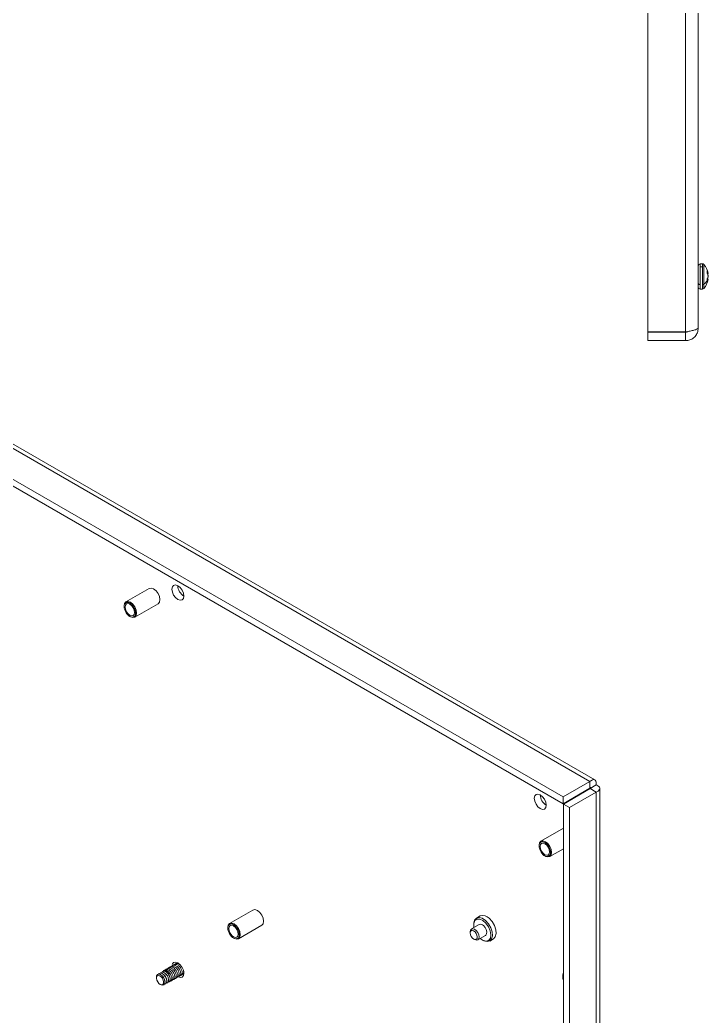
# Model space of a CAD drawing. Header units: millimetres. Extents: x 5 to 1184, y 5 to 836.
# Drawn here: x 288.8 to 452.6, y 242.2 to 479.5 of the extents above; entities that cross this region are included whole.
import ezdxf

# ---------------------------------------------------------------- set-up
doc = ezdxf.new("R2010")
doc.units = ezdxf.units.MM

msp = doc.modelspace()

# ---------------------------------------------------------------- linework, layer by layer
at = {"color": 7, "linetype": 'Continuous', "lineweight": 15}
for p, q in [((438.281, 719.081), (438.281, 405.162)), ((447.281, 719.081), (447.281, 405.162)), ((450.281, 718.152), (450.281, 406.092)), ((116.591, 475.884), (424.507, 298.128)), ((425.678, 298.466), (118.419, 475.843)), ((110.227, 472.21), (418.143, 294.454)), ((110.227, 470.577), (418.143, 292.821)), ((451.29, 421.392), (450.713, 421.392)), ((450.713, 416.438), (450.713, 420.668)), ((450.713, 420.668), (451.29, 420.668)), ((451.29, 420.668), (451.29, 416.438)), ((452.438, 419.48), (452.438, 419.688)), ((452.438, 419.195), (452.438, 419.48)), ((452.438, 417.457), (452.438, 417.778)), ((452.624, 417.689), (452.438, 417.706)), ((452.624, 419.095), (452.484, 419.082)), ((452.598, 418.08), (452.562, 418.078)), ((452.624, 418.338), (452.615, 418.338)), ((450.713, 415.392), (451.29, 415.392)), ((452.438, 417.203), (452.438, 417.457)), ((447.281, 405.162), (438.281, 405.162)), ((447.281, 405.092), (438.281, 405.092)), ((438.281, 403.092), (438.281, 405.092)), ((447.281, 403.092), (447.281, 405.092)), ((447.281, 403.092), (438.281, 403.092)), ((319.597, 344.087), (314.058, 340.889)), ((316.158, 337.252), (321.697, 340.449)), ((424.507, 298.128), (418.143, 294.454)), ((424.507, 298.128), (424.507, 296.495)), ((424.557, 296.466), (425.971, 297.282)), ((424.557, 296.466), (424.674, 296.669)), ((424.507, 296.495), (418.143, 292.821)), ((418.143, 294.454), (418.143, 292.821)), ((424.557, 296.408), (418.193, 292.734)), ((425.971, 295.592), (419.607, 291.918)), ((425.971, 295.592), (424.557, 296.408)), ((425.971, 295.592), (425.971, 39.264)), ((426.85, 40.868), (426.85, 296.437)), ((418.193, 292.734), (418.193, 36.407)), ((419.607, 291.918), (418.193, 292.734)), ((419.607, 291.918), (419.607, 35.59)), ((418.193, 286.952), (412.841, 283.863)), ((414.941, 280.225), (418.193, 282.103)), ((344.283, 267.493), (338.744, 264.296)), ((398.375, 266.081), (397.491, 265.57)), ((340.843, 260.658), (346.382, 263.856)), ((398.139, 264.039), (396.3, 262.978)), ((396.838, 264.128), (396.838, 263.924)), ((395.99, 262.291), (395.99, 262.046)), ((397.8, 260.38), (399.639, 261.441)), ((396.838, 260.577), (397.05, 260.454)), ((398.888, 260.372), (399.065, 260.27)), ((400.64, 260.114), (401.524, 260.625)), ((321.616, 252.159), (321.604, 252.152)), ((322.048, 252.408), (322.016, 252.39)), ((322.46, 252.647), (322.448, 252.64)), ((322.851, 251.635), (322.779, 251.717)), ((323.283, 251.884), (323.21, 251.966)), ((323.695, 252.122), (323.623, 252.204)), ((324.101, 251.376), (324.066, 251.48)), ((324.301, 252.565), (324.516, 252.299)), ((418.051, 251.882), (418.051, 251.678)), ((321.306, 251.445), (321.312, 251.267)), ((322.134, 249.843), (322.284, 249.75)), ((323.046, 249.654), (323.058, 249.661)), ((323.257, 250.889), (323.222, 250.992)), ((323.459, 249.892), (323.49, 249.91)), ((323.689, 251.138), (323.654, 251.242)), ((323.891, 250.141), (323.903, 250.148))]:
    msp.add_line(p, q, dxfattribs=at)
at = {"color": 110, "linetype": 'Continuous', "lineweight": 15}
for p, q in [((450.713, 420.668), (450.713, 421.392)), ((451.29, 421.392), (451.29, 420.668)), ((451.617, 421.243), (451.617, 416.535)), ((450.713, 415.392), (450.713, 416.438)), ((451.29, 416.438), (451.29, 415.392)), ((451.617, 416.535), (451.617, 415.541)), ((424.507, 296.495), (424.557, 296.466)), ((424.557, 296.466), (424.557, 296.408))]:
    msp.add_line(p, q, dxfattribs=at)
at = {"color": 7, "linetype": 'Continuous', "lineweight": 15, "flags": 128}
for points in [[(450.713, 416.438), (450.629, 416.443), (450.548, 416.459), (450.473, 416.485), (450.408, 416.52), (450.354, 416.563), (450.314, 416.611), (450.29, 416.664), (450.281, 416.719)], [(321.697, 340.449), (321.697, 340.449), (322.019, 340.82), (322.132, 341.411), (322.019, 342.132), (321.697, 342.874), (321.216, 343.524), (320.647, 343.983), (320.079, 344.18), (319.597, 344.087)], [(326.41, 344.714), (326.952, 344.277), (327.41, 343.658), (327.717, 342.952), (327.825, 342.264), (327.717, 341.702), (327.41, 341.349), (326.952, 341.26), (326.41, 341.448), (325.869, 341.885), (325.41, 342.503), (325.104, 343.21), (324.996, 343.897), (325.104, 344.46), (325.41, 344.813), (325.869, 344.902), (326.41, 344.714)], [(313.624, 339.881), (313.623, 339.928), (313.736, 340.518), (314.058, 340.889), (314.54, 340.983), (315.108, 340.785), (315.677, 340.326), (316.158, 339.677), (316.48, 338.934), (316.593, 338.213), (316.48, 337.622), (316.158, 337.252), (315.677, 337.158), (315.108, 337.356)], [(314.991, 340.309), (315.423, 339.959), (315.791, 339.464), (316.036, 338.899), (316.122, 338.349), (316.036, 337.899), (315.791, 337.617), (315.423, 337.545), (314.991, 337.696), (314.558, 338.045), (314.191, 338.54), (313.945, 339.106), (313.859, 339.655), (313.945, 340.106), (314.191, 340.388), (314.558, 340.459), (314.991, 340.309)], [(412.677, 294.913), (413.219, 294.476), (413.677, 293.857), (413.984, 293.151), (414.092, 292.464), (413.984, 291.901), (413.677, 291.548), (413.219, 291.459), (412.677, 291.647), (412.136, 292.084), (411.677, 292.702), (411.371, 293.409), (411.263, 294.096), (411.371, 294.659), (411.677, 295.012), (412.136, 295.101), (412.677, 294.913)], [(412.407, 282.855), (412.406, 282.901), (412.519, 283.492), (412.841, 283.863), (413.323, 283.956), (413.891, 283.759), (414.459, 283.3), (414.941, 282.651), (415.263, 281.908), (415.376, 281.187), (415.263, 280.596), (414.941, 280.226), (414.459, 280.132), (413.891, 280.329)], [(413.773, 283.283), (414.206, 282.933), (414.573, 282.438), (414.819, 281.873), (414.905, 281.323), (414.819, 280.873), (414.573, 280.59), (414.206, 280.519), (413.773, 280.67), (413.34, 281.019), (412.973, 281.514), (412.728, 282.08), (412.642, 282.629), (412.728, 283.08), (412.973, 283.362), (413.34, 283.433), (413.773, 283.283)], [(346.382, 263.856), (346.382, 263.856), (346.704, 264.226), (346.817, 264.817), (346.704, 265.539), (346.382, 266.281), (345.901, 266.931), (345.332, 267.389), (344.764, 267.587), (344.283, 267.493)], [(399.065, 260.27), (399.276, 260.16), (400.022, 259.967), (400.652, 260.121), (401.091, 260.603), (401.286, 261.355), (401.213, 262.287), (400.881, 263.285), (400.33, 264.23), (399.626, 265.008), (398.855, 265.524), (398.109, 265.717), (397.479, 265.564), (397.04, 265.082), (396.845, 264.329), (396.838, 264.128)], [(338.309, 263.288), (338.309, 263.334), (338.422, 263.925), (338.743, 264.296), (339.225, 264.389), (339.793, 264.192), (340.362, 263.733), (340.843, 263.083), (341.165, 262.341), (341.278, 261.62), (341.165, 261.029), (340.843, 260.658), (340.362, 260.565), (339.793, 260.762), (339.793, 260.762)], [(339.676, 263.715), (340.109, 263.366), (340.476, 262.871), (340.721, 262.305), (340.807, 261.756), (340.721, 261.306), (340.476, 261.023), (340.109, 260.952), (339.676, 261.102), (339.243, 261.452), (338.876, 261.947), (338.63, 262.512), (338.544, 263.062), (338.63, 263.512), (338.876, 263.795), (339.243, 263.866), (339.676, 263.715)], [(398.373, 260.747), (399.124, 260.252), (399.844, 260.093), (400.435, 260.292), (400.817, 260.822), (400.939, 261.611), (400.784, 262.552), (400.372, 263.518), (399.761, 264.38), (399.031, 265.02), (398.283, 265.352), (397.616, 265.332), (397.121, 264.961), (396.865, 264.291), (396.882, 263.411), (396.898, 263.323)], [(399.156, 263.771), (399.528, 263.348), (399.803, 262.832), (399.939, 262.303), (399.915, 261.839), (399.735, 261.513), (399.639, 261.441)], [(401.524, 260.625), (401.536, 260.631), (401.975, 261.113), (402.17, 261.865), (402.097, 262.797), (401.765, 263.795), (401.214, 264.74), (400.51, 265.518)], [(395.99, 262.291), (396.063, 262.696), (396.286, 262.97), (396.626, 263.046), (397.031, 262.915)], [(396.822, 262.545), (396.499, 262.65), (396.227, 262.589), (396.048, 262.37), (395.99, 262.028), (396.06, 261.614), (396.249, 261.191), (396.528, 260.823), (396.854, 260.568), (397.177, 260.462), (397.449, 260.524), (397.628, 260.742), (397.687, 261.085), (397.616, 261.499), (397.427, 261.922), (397.148, 262.29), (396.822, 262.545)], [(397.031, 262.915), (397.438, 262.595), (397.786, 262.136), (398.022, 261.607), (398.111, 261.09), (398.038, 260.661), (397.814, 260.388), (397.474, 260.311), (397.07, 260.443), (397.05, 260.454)], [(325.066, 254.545), (325.104, 254.641), (325.41, 254.993), (325.869, 255.083), (326.41, 254.894)], [(326.41, 254.894), (326.952, 254.458), (327.41, 253.839), (327.717, 253.132), (327.825, 252.445), (327.717, 251.882), (327.41, 251.529), (326.952, 251.44), (326.574, 251.545)], [(322.989, 251.413), (322.643, 251.839), (322.248, 252.122), (321.864, 252.22), (321.551, 252.117), (321.356, 251.829), (321.306, 251.445)], [(321.61, 250.384), (321.901, 250.026), (322.233, 249.788), (322.555, 249.706), (322.818, 249.793), (322.982, 250.034), (323.022, 250.394), (322.932, 250.818), (322.726, 251.241), (322.434, 251.598), (322.103, 251.836), (321.781, 251.918), (321.518, 251.832), (321.354, 251.59), (321.314, 251.23), (321.404, 250.806), (321.61, 250.384)], [(323.058, 249.661), (323.111, 249.696), (323.306, 249.984), (323.354, 250.412), (323.247, 250.917), (323.001, 251.42), (322.655, 251.846), (322.26, 252.129), (321.876, 252.227), (321.616, 252.159)], [(323.23, 249.825), (323.511, 249.927), (323.707, 250.215), (323.754, 250.643), (323.647, 251.148), (323.402, 251.651), (323.055, 252.077), (322.66, 252.36), (322.277, 252.458), (321.964, 252.355), (321.844, 252.226)], [(323.49, 249.91), (323.543, 249.945), (323.738, 250.233), (323.786, 250.662), (323.679, 251.166), (323.433, 251.669), (323.087, 252.095), (322.692, 252.378), (322.308, 252.476), (322.048, 252.408)], [(323.662, 250.075), (323.943, 250.177), (324.139, 250.464), (324.186, 250.893), (324.079, 251.397), (323.834, 251.901), (323.487, 252.326), (323.092, 252.609), (322.709, 252.707), (322.396, 252.604), (322.276, 252.475)], [(323.903, 250.148), (323.955, 250.184), (324.151, 250.471), (324.199, 250.9), (324.091, 251.404), (323.846, 251.908), (323.499, 252.333), (323.104, 252.617), (322.721, 252.714), (322.46, 252.647)], [(324.075, 250.313), (324.356, 250.415), (324.551, 250.702), (324.599, 251.131), (324.492, 251.635), (324.246, 252.139), (323.9, 252.564), (323.504, 252.848), (323.121, 252.945), (322.808, 252.842), (322.689, 252.713)], [(418.193, 252.702), (418.058, 252.083), (418.051, 251.882)], [(322.284, 249.75), (322.402, 249.684), (322.786, 249.586), (323.099, 249.689), (323.294, 249.977), (323.342, 250.405), (323.235, 250.91), (322.989, 251.413)]]:
    msp.add_lwpolyline(points, dxfattribs=at)
at = {"color": 7, "linetype": 'Continuous', "lineweight": 15}
for centre, radius, start, end in [((450.713, 420.96), 0.432, 90, 180), ((451.29, 420.96), 0.432, 40.95275, 90), ((448.331, 418.392), 4.35, 9.65931, 40.95275), ((448.331, 418.392), 4.35, 319.04725, 350.34069), ((450.117, 418.637), 2.548, 13.12376, 24.37045), ((449.846, 418.076), 2.823, 12.84291, 23.34724), ((450.445, 418.774), 2.228, 333.44312, 345.133), ((450.718, 418.121), 1.949, 331.90305, 344.68438), ((449.879, 418.698), 2.788, 339.077, 347.19594), ((451.739, 418.972), 0.893, 7.9264, 15.83959), ((448.659, 418.187), 3.973, 3.73151, 7.47963), ((449.109, 418.689), 3.523, 352.05226, 356.02839), ((448.661, 418.597), 3.971, 352.51911, 356.26911), ((452.189, 417.777), 0.444, 337.30657, 348.45321), ((450.713, 415.824), 0.432, 180, 270), ((451.304, 416.989), 0.552, 268.58115, 304.5211), ((451.29, 415.824), 0.432, 270, 319.04725), ((449.932, 418.861), 2.872, 305.91054, 330.74254), ((329.383, 344.797), 2.974, 181.6019, 238.39268), ((415.65, 294.996), 2.974, 181.6019, 238.39268), ((399.039, 264.268), 1.93, 40.35488, 110.13484), ((398.463, 263.207), 0.893, 39.18747, 111.30211), ((321.436, 250.39), 1.884, 18.64671, 41.34742), ((321.868, 250.639), 1.884, 18.64671, 41.34742), ((322.281, 250.877), 1.884, 18.64671, 41.34742), ((420.769, 251.596), 2.718, 161.45939, 198.54061)]:
    msp.add_arc(centre, radius, start, end, dxfattribs=at)
for points, knots in [([(450.281, 406.092), (450.248, 406.026), (450.182, 405.891), (449.657, 405.69), (448.875, 405.486), (448.03, 405.31), (447.484, 405.203), (447.281, 405.162)], [0, 0, 0, 0, 0.213772, 0.4326138, 0.6514546, 0.8702953, 1, 1, 1, 1]), ([(447.281, 403.092), (447.617, 403.125), (448.297, 403.191), (449.206, 403.716), (449.891, 404.499), (450.236, 405.343), (450.269, 405.889), (450.281, 406.092)], [0, 0, 0, 0, 0.2137721, 0.4326119, 0.6514534, 0.8702957, 1, 1, 1, 1]), ([(447.281, 405.092), (447.433, 405.103), (447.632, 405.117), (447.783, 405.24), (447.819, 405.269)], [0, 0, 0, 0, 0.7608681, 1, 1, 1, 1]), ([(313.623, 339.791), (313.642, 339.979), (313.67, 340.27), (313.84, 340.539), (314.017, 340.688), (314.235, 340.768), (314.553, 340.774), (314.991, 340.619), (315.428, 340.269), (315.747, 339.895), (315.964, 339.564), (316.141, 339.211), (316.311, 338.745), (316.339, 338.422), (316.358, 338.213)], [0, 0, 0, 0, 0.1197214, 0.1849038, 0.2500005, 0.3151838, 0.3802779, 0.4999996, 0.6197212, 0.6849047, 0.7499996, 0.8151839, 0.8802786, 1, 1, 1, 1]), ([(316.358, 338.213), (316.339, 338.025), (316.311, 337.735), (316.141, 337.465), (315.964, 337.316), (315.746, 337.237), (315.428, 337.23), (314.991, 337.385), (314.553, 337.735), (314.235, 338.11), (314.017, 338.441), (313.84, 338.793), (313.67, 339.26), (313.642, 339.582), (313.623, 339.791)], [0, 0, 0, 0, 0.1197213, 0.1849063, 0.2500001, 0.3151834, 0.3802796, 0.5000006, 0.6197216, 0.6849061, 0.75, 0.8151842, 0.8802787, 1, 1, 1, 1]), ([(313.997, 338.429), (314.146, 338.207), (314.353, 337.899), (314.662, 337.598), (314.798, 337.507), (314.859, 337.467)], [0, 0, 0, 0, 0.5858856, 0.8139785, 1, 1, 1, 1]), ([(425.971, 297.282), (425.995, 297.516), (426.042, 297.989), (425.814, 298.434), (425.404, 298.592), (424.932, 298.456), (424.622, 298.217), (424.507, 298.128)], [0, 0, 0, 0, 0.2137715, 0.4326134, 0.6514544, 0.8702958, 1, 1, 1, 1]), ([(424.674, 296.727), (424.674, 296.73), (424.675, 296.757), (424.607, 296.693), (424.539, 296.558), (424.507, 296.495)], [0, 0, 0, 0, 0.0604369, 0.5601659, 1, 1, 1, 1]), ([(425.971, 295.592), (426.185, 295.688), (426.618, 295.883), (426.89, 296.304), (426.822, 296.737), (426.468, 297.078), (426.106, 297.227), (425.971, 297.282)], [0, 0, 0, 0, 0.2137727, 0.4326132, 0.6514552, 0.8702953, 1, 1, 1, 1]), ([(424.557, 296.408), (424.647, 296.405), (424.819, 296.399), (424.872, 296.442), (424.786, 296.478), (424.63, 296.469), (424.557, 296.466)], [0, 0, 0, 0, 0.2803047, 0.5302364, 0.7800927, 1, 1, 1, 1]), ([(412.406, 282.765), (412.425, 282.953), (412.453, 283.243), (412.623, 283.513), (412.8, 283.662), (413.017, 283.742), (413.336, 283.748), (413.773, 283.593), (414.211, 283.243), (414.529, 282.869), (414.747, 282.538), (414.924, 282.185), (415.094, 281.719), (415.122, 281.396), (415.14, 281.187)], [0, 0, 0, 0, 0.1197212, 0.1849036, 0.250001, 0.3151833, 0.3802775, 0.4999991, 0.6197208, 0.6849053, 0.7499993, 0.8151836, 0.8802788, 1, 1, 1, 1]), ([(415.14, 281.187), (415.122, 280.999), (415.094, 280.709), (414.923, 280.439), (414.747, 280.29), (414.529, 280.211), (414.211, 280.204), (413.773, 280.359), (413.336, 280.709), (413.017, 281.083), (412.8, 281.414), (412.623, 281.767), (412.453, 282.233), (412.425, 282.556), (412.406, 282.765)], [0, 0, 0, 0, 0.119721, 0.1849054, 0.2500009, 0.3151831, 0.3802804, 0.5000014, 0.6197225, 0.6849058, 0.7499997, 0.8151839, 0.880279, 1, 1, 1, 1]), ([(412.78, 281.403), (412.929, 281.181), (413.136, 280.873), (413.445, 280.572), (413.581, 280.481), (413.641, 280.441)], [0, 0, 0, 0, 0.5858856, 0.8139785, 1, 1, 1, 1]), ([(338.309, 263.198), (338.327, 263.386), (338.355, 263.676), (338.526, 263.946), (338.702, 264.095), (338.92, 264.175), (339.238, 264.181), (339.676, 264.026), (340.113, 263.676), (340.432, 263.302), (340.649, 262.971), (340.826, 262.618), (340.996, 262.152), (341.024, 261.829), (341.043, 261.62)], [0, 0, 0, 0, 0.1197215, 0.1849049, 0.2500006, 0.3151838, 0.3802784, 0.4999997, 0.6197211, 0.684905, 0.7499999, 0.8151841, 0.8802787, 1, 1, 1, 1]), ([(341.043, 261.62), (341.024, 261.432), (340.996, 261.142), (340.826, 260.872), (340.649, 260.723), (340.432, 260.643), (340.113, 260.637), (339.676, 260.792), (339.238, 261.142), (338.92, 261.516), (338.702, 261.847), (338.525, 262.2), (338.355, 262.666), (338.327, 262.989), (338.309, 263.198)], [0, 0, 0, 0, 0.1197214, 0.1849053, 0.2499993, 0.3151833, 0.3802791, 0.5000004, 0.6197218, 0.6849058, 0.7500005, 0.8151838, 0.8802784, 1, 1, 1, 1]), ([(338.682, 261.836), (338.831, 261.614), (339.038, 261.305), (339.347, 261.005), (339.483, 260.914), (339.544, 260.873)], [0, 0, 0, 0, 0.5858879, 0.8139787, 1, 1, 1, 1]), ([(324.298, 253.72), (324.311, 253.74), (324.373, 253.837), (324.552, 253.922), (324.823, 253.959), (325.133, 253.881), (325.444, 253.704), (325.741, 253.443), (326.006, 253.116), (326.214, 252.749), (326.348, 252.375), (326.406, 252.019), (326.381, 251.708), (326.274, 251.477), (326.115, 251.334), (325.978, 251.321), (325.917, 251.315)], [0, 0, 0, 0, 0.0198785, 0.0947652, 0.1726793, 0.2510172, 0.3267617, 0.4023238, 0.4806038, 0.5586167, 0.6336284, 0.7100415, 0.7885124, 0.8660025, 0.9406355, 1, 1, 1, 1]), ([(324.648, 253.919), (324.689, 253.967), (324.788, 254.083), (325.02, 254.156), (325.312, 254.142), (325.625, 254.018), (325.932, 253.802), (326.218, 253.509), (326.46, 253.159), (326.637, 252.786), (326.737, 252.417), (326.759, 252.079), (326.697, 251.797), (326.557, 251.607), (326.409, 251.513), (326.302, 251.52), (326.277, 251.522)], [0, 0, 0, 0, 0.0545717, 0.1308974, 0.2093988, 0.2870339, 0.3617394, 0.4389016, 0.5174587, 0.5943762, 0.6691717, 0.7469808, 0.8254333, 0.9014912, 0.9768616, 1, 1, 1, 1]), ([(325.004, 254.133), (325.011, 254.144), (325.065, 254.234), (325.232, 254.319), (325.497, 254.37), (325.805, 254.303), (326.117, 254.137), (326.416, 253.885), (326.686, 253.563), (326.901, 253.199), (327.044, 252.824), (327.11, 252.466), (327.095, 252.148), (326.997, 251.906), (326.832, 251.746), (326.68, 251.725), (326.604, 251.714)], [0, 0, 0, 0, 0.0108272, 0.0850211, 0.1621723, 0.2400756, 0.3157077, 0.3904138, 0.4680201, 0.5456815, 0.6205002, 0.6959955, 0.7738709, 0.8511096, 0.9253569, 1, 1, 1, 1]), ([(325.357, 254.326), (325.39, 254.369), (325.479, 254.481), (325.697, 254.559), (325.984, 254.557), (326.297, 254.445), (326.605, 254.239), (326.894, 253.954), (327.143, 253.609), (327.328, 253.237), (327.437, 252.866), (327.468, 252.523), (327.415, 252.233), (327.283, 252.032), (327.134, 251.928), (327.022, 251.931), (326.99, 251.932)], [0, 0, 0, 0, 0.0460134, 0.1221162, 0.2007247, 0.2788026, 0.3538437, 0.4308111, 0.5095506, 0.5870177, 0.6618757, 0.7395978, 0.8183071, 0.8949551, 0.9701917, 1, 1, 1, 1]), ([(325.707, 254.543), (325.709, 254.546), (325.756, 254.63), (325.912, 254.715), (326.171, 254.779), (326.476, 254.722), (326.769, 254.584), (326.944, 254.432), (327.021, 254.366)], [0, 0, 0, 0, 0.0085288, 0.2105089, 0.4199703, 0.6324114, 0.8396144, 1, 1, 1, 1]), ([(322.909, 252.871), (322.942, 252.916), (323.023, 253.03), (323.22, 253.122), (323.394, 253.118), (323.482, 253.116)], [0, 0, 0, 0, 0.249617, 0.6231263, 1, 1, 1, 1]), ([(323.218, 253.1), (323.219, 253.101), (323.262, 253.184), (323.413, 253.274), (323.665, 253.349), (323.968, 253.305), (324.281, 253.161), (324.584, 252.926), (324.863, 252.618), (325.092, 252.26), (325.252, 251.886), (325.335, 251.521), (325.338, 251.192), (325.258, 250.931), (325.104, 250.753), (324.889, 250.682), (324.7, 250.686), (324.585, 250.745), (324.564, 250.756)], [0, 0, 0, 0, 0.0006981, 0.0689873, 0.1394619, 0.2112587, 0.2816037, 0.3499402, 0.4210211, 0.4927311, 0.5622942, 0.6311342, 0.7026155, 0.7740901, 0.8429151, 0.9124956, 0.9842095, 1, 1, 1, 1]), ([(324.301, 252.565), (324.218, 252.628), (324.055, 252.75), (323.8, 252.869), (323.559, 252.923), (323.391, 252.932), (323.314, 252.905), (323.302, 252.901)], [0, 0, 0, 0, 0.2498587, 0.4930748, 0.7296581, 0.9596115, 1, 1, 1, 1]), ([(323.404, 252.886), (323.427, 252.988), (323.475, 253.193), (323.643, 253.404), (323.869, 253.527), (324.151, 253.547), (324.461, 253.458), (324.771, 253.271), (325.066, 253.001), (325.326, 252.667), (325.526, 252.299), (325.652, 251.925), (325.7, 251.574), (325.666, 251.269), (325.55, 251.048), (325.395, 250.92), (325.267, 250.913), (325.217, 250.911)], [0, 0, 0, 0, 0.0666959, 0.1347337, 0.2018484, 0.2715896, 0.3414194, 0.4087185, 0.4765329, 0.5465245, 0.6159873, 0.6827516, 0.7513346, 0.8214298, 0.8903292, 0.9569779, 1, 1, 1, 1]), ([(324.301, 252.565), (324.237, 252.636), (324.108, 252.777), (323.899, 252.938), (323.686, 253.06), (323.55, 253.097), (323.482, 253.116)], [0, 0, 0, 0, 0.2500221, 0.500044, 0.7500679, 1, 1, 1, 1]), ([(324.56, 252.325), (324.482, 252.427), (324.326, 252.63), (324.05, 252.87), (323.761, 253.046), (323.575, 253.092), (323.482, 253.116)], [0, 0, 0, 0, 0.2499997, 0.5000015, 0.7500035, 1, 1, 1, 1]), ([(323.761, 252.671), (323.751, 252.742), (323.724, 252.942), (323.771, 253.23), (323.894, 253.499), (324.089, 253.675), (324.342, 253.753), (324.64, 253.724), (324.953, 253.59), (325.258, 253.364), (325.54, 253.064), (325.777, 252.71), (325.945, 252.336), (326.036, 251.969), (326.049, 251.636), (325.979, 251.362), (325.829, 251.184), (325.684, 251.099), (325.583, 251.109), (325.565, 251.111)], [0, 0, 0, 0, 0.0354649, 0.1000889, 0.1643135, 0.22604, 0.2892813, 0.354021, 0.4177561, 0.4793029, 0.5431753, 0.6078988, 0.6709687, 0.7328004, 0.797116, 0.8616917, 0.924056, 0.9864787, 1, 1, 1, 1]), ([(324.193, 252.089), (324.28, 251.95), (324.455, 251.669), (324.572, 251.218), (324.563, 250.816), (324.445, 250.659), (324.385, 250.579)], [0, 0, 0, 0, 0.2441879, 0.4922502, 0.7441873, 1, 1, 1, 1]), ([(324.56, 252.325), (324.586, 252.287), (324.69, 252.134), (324.837, 251.848), (324.954, 251.476), (324.993, 251.128), (324.95, 250.832), (324.826, 250.619), (324.645, 250.493), (324.49, 250.495), (324.416, 250.496)], [0, 0, 0, 0, 0.0452307, 0.1850302, 0.3196211, 0.4587928, 0.6003496, 0.7388198, 0.8736681, 1, 1, 1, 1]), ([(327.796, 252.943), (327.797, 252.936), (327.825, 252.808), (327.803, 252.592), (327.721, 252.335), (327.557, 252.172), (327.343, 252.1), (327.168, 252.142), (327.081, 252.162)], [0, 0, 0, 0, 0.0106155, 0.2126942, 0.4139667, 0.6074673, 0.8048287, 1, 1, 1, 1])]:
    msp.add_open_spline(points, degree=3, knots=knots, dxfattribs=at)

doc.saveas('drawing.dxf')
